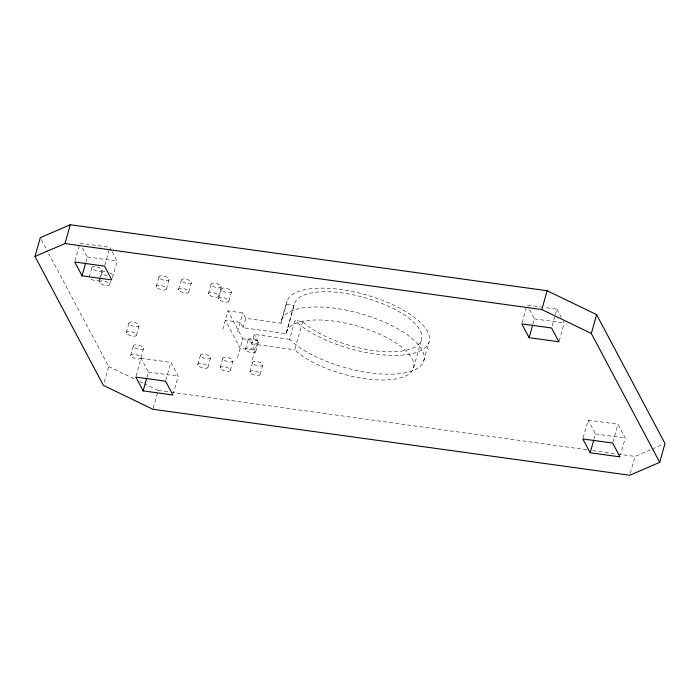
<?xml version="1.0" encoding="UTF-8"?>
<svg xmlns="http://www.w3.org/2000/svg" width="700" height="700" viewBox="0 0 700 700"><rect width="100%" height="100%" fill="white"/><g stroke="black" fill="none" stroke-linecap="round" stroke-linejoin="round"><path stroke-width="0.53" stroke-dasharray="3.5 2.62" d="M289.66 339.334L254.31 334.442L251.659 343.858L255.054 350.254L240.152 348.189L225.356 320.294L240.257 322.359L243.11 327.749L286.195 333.707L294.332 303.993A66.045 25.06 15.7 0 1 382.637 303.765A66.045 25.06 15.7 0 1 407.199 349.983A66.045 25.06 15.7 0 1 304.631 323.382L302.68 321.58L294.954 320.512L289.66 339.334L292.005 341.582A73.964 28.07 15.7 0 0 408.205 372.094A73.964 28.07 15.7 0 0 377.571 319.34A73.964 28.07 15.7 0 0 281.059 322.735L281.085 323.225L245.761 318.334L242.9 312.944L227.999 310.879L222.705 329.709M286.195 333.707L294.332 303.993M75.031 260.96L80.027 243.18L109.83 247.31L111.291 250.066M85.881 262.22L87.351 256.988L82.469 247.782M89.197 277.104L91.84 267.697M99.715 278.582L102.069 270.217M99.418 281.986L102.069 272.571M104.834 265.081L109.244 249.401M109.646 284.506L110.53 281.365M112.455 277.848L117.154 261.118L111.781 250.994M104.265 382.217L108.675 366.537L46.926 250.162M126.254 332.561L128.905 323.146M130.716 355.355L133.359 345.94M136.482 335.081L139.134 325.666M156.249 286.387L158.9 276.973M140.945 357.875L143.588 348.46M136.089 376.031L141.085 358.251L170.888 362.381L178.211 376.189L173.513 392.919M166.477 288.908L169.129 279.493M146.939 377.291L148.409 372.059L141.085 358.251M178.605 289.476L181.248 280.07M153.186 408.223L158.183 390.442L144.594 383.88M188.834 291.996L191.476 282.59M165.891 380.152L170.888 362.381M208.407 293.606L211.05 284.191M197.768 364.63L200.419 355.224M218.636 296.126L221.279 286.711M218.68 298.576L221.331 289.161M207.996 367.15L210.648 357.744M228.909 301.088L231.56 291.681M220.124 367.727L222.766 358.312M237.606 331.765L242.9 312.944M230.352 370.248L232.995 360.832M243.11 327.749L245.761 318.334M237.51 357.604L242.804 338.783L227.999 310.879M245.516 349.151L248.168 339.736M252.411 359.66L257.705 340.839L254.31 334.442M249.926 371.849L252.569 362.442M255.745 351.671L258.396 342.256M260.155 374.369L262.797 364.954M281.61 320.031L286.895 301.21M281.085 323.225L286.352 303.914A73.964 28.07 15.7 0 1 382.865 300.519A73.964 28.07 15.7 0 1 413.49 353.273A73.964 28.07 15.7 0 1 297.29 322.752L294.954 320.512M286.396 332.229A66.045 25.06 15.7 0 1 374.701 332.001A66.045 25.06 15.7 0 1 399.262 378.219A66.045 25.06 15.7 0 1 296.695 351.61L294.744 349.816L302.68 321.58M413.604 367.771L421.54 339.535M423.684 361.148L428.977 342.326M522.077 322.822L526.488 307.142M532.928 324.082L534.398 318.859L529.025 308.726M552.178 325.902L555.109 315.446M555.406 314.396L556.876 309.172L544.101 307.405M559.204 340.76L564.2 322.98L563.229 321.142M583.135 437.894L588.131 420.114L617.934 424.244L625.258 438.051L620.559 454.781M593.985 439.154L595.455 433.921L588.131 420.114M612.938 442.015L617.934 424.244M630.332 473.165L635.031 456.435L651.017 449.549M652.015 449.111L663.005 444.377M543.043 307.256L527.074 305.043L528.535 307.808M87.351 256.988L117.154 261.118M534.398 318.859L564.2 322.98M286.379 304.395L294.131 305.471M242.804 338.783L257.705 340.839M251.659 343.858L294.744 349.816M148.409 372.059L178.211 376.189M595.455 433.921L625.258 438.051M158.183 390.442L170.074 392.088M171.159 392.236L587.457 449.846M592.865 450.599L616.648 453.889M617.733 454.037L635.031 456.435M108.675 366.537L135.852 379.662M139.737 381.535L143.623 383.416M556.876 309.172L561.269 317.459M41.309 239.584L46.419 249.2M97.064 266.91A5.285 2.004 15.7 0 1 101.544 270.961A5.285 2.004 15.7 0 1 92.969 269.308A5.285 2.004 15.7 0 1 95.734 266.656M99.277 279.055A5.285 2.004 15.7 0 1 96.171 280.735A5.285 2.004 15.7 0 1 89.828 278.294M109.83 272.694A5.285 2.004 15.7 0 1 110.723 276.168M107.074 275.879A5.285 2.004 15.7 0 1 102.095 272.851A5.285 2.004 15.7 0 1 105.962 271.53M253.995 364.254A5.285 2.004 15.7 0 0 262.596 365.444A5.285 2.004 15.7 0 0 256.463 361.401A5.285 2.004 15.7 0 0 253.995 364.254M134.785 347.76A5.285 2.004 15.7 0 0 143.386 348.95A5.285 2.004 15.7 0 0 137.252 344.899A5.285 2.004 15.7 0 0 134.785 347.76M212.476 286.002A5.285 2.004 15.7 0 0 221.077 287.201A5.285 2.004 15.7 0 0 214.944 283.15A5.285 2.004 15.7 0 0 212.476 286.002M182.674 281.881A5.285 2.004 15.7 0 0 191.275 283.071A5.285 2.004 15.7 0 0 185.141 279.029A5.285 2.004 15.7 0 0 182.674 281.881M160.317 278.793A5.285 2.004 15.7 0 0 168.919 279.983A5.285 2.004 15.7 0 0 162.794 275.931A5.285 2.004 15.7 0 0 160.317 278.793M201.836 357.035A5.285 2.004 15.7 0 0 210.438 358.225A5.285 2.004 15.7 0 0 204.312 354.183A5.285 2.004 15.7 0 0 201.836 357.035M224.193 360.132A5.285 2.004 15.7 0 0 232.794 361.322A5.285 2.004 15.7 0 0 226.66 357.271A5.285 2.004 15.7 0 0 224.193 360.132M209.825 295.418A5.285 2.004 15.7 0 0 218.435 296.608A5.285 2.004 15.7 0 0 212.301 292.565A5.285 2.004 15.7 0 0 209.825 295.418M132.134 357.166A5.285 2.004 15.7 0 0 140.735 358.356A5.285 2.004 15.7 0 0 134.61 354.314A5.285 2.004 15.7 0 0 132.134 357.166M157.675 288.199A5.285 2.004 15.7 0 0 166.276 289.389A5.285 2.004 15.7 0 0 160.143 285.346A5.285 2.004 15.7 0 0 157.675 288.199M180.023 291.296A5.285 2.004 15.7 0 0 188.633 292.486A5.285 2.004 15.7 0 0 182.499 288.435A5.285 2.004 15.7 0 0 180.023 291.296M199.194 366.45A5.285 2.004 15.7 0 0 207.795 367.64A5.285 2.004 15.7 0 0 201.661 363.589A5.285 2.004 15.7 0 0 199.194 366.45M221.541 369.539A5.285 2.004 15.7 0 0 230.151 370.729A5.285 2.004 15.7 0 0 224.017 366.686A5.285 2.004 15.7 0 0 221.541 369.539M251.352 373.669A5.285 2.004 15.7 0 0 259.954 374.859A5.285 2.004 15.7 0 0 253.82 370.808A5.285 2.004 15.7 0 0 251.352 373.669M127.68 334.373A5.285 2.004 15.7 0 0 136.281 335.562A5.285 2.004 15.7 0 0 130.148 331.52A5.285 2.004 15.7 0 0 127.68 334.373M130.322 324.966A5.285 2.004 15.7 0 0 138.933 326.156A5.285 2.004 15.7 0 0 132.799 322.105A5.285 2.004 15.7 0 0 130.322 324.966M246.943 350.963A5.285 2.004 15.7 0 0 255.544 352.152A5.285 2.004 15.7 0 0 249.41 348.11A5.285 2.004 15.7 0 0 246.943 350.963M249.585 341.547A5.285 2.004 15.7 0 0 258.186 342.738A5.285 2.004 15.7 0 0 252.061 338.695A5.285 2.004 15.7 0 0 249.585 341.547M220.106 300.387A5.285 2.004 15.7 0 0 228.707 301.578A5.285 2.004 15.7 0 0 222.574 297.526A5.285 2.004 15.7 0 0 220.106 300.387M100.844 283.797A5.285 2.004 15.7 0 0 109.445 284.988A5.285 2.004 15.7 0 0 103.311 280.945A5.285 2.004 15.7 0 0 100.844 283.797M222.749 290.973A5.285 2.004 15.7 0 0 231.35 292.162A5.285 2.004 15.7 0 0 225.225 288.12A5.285 2.004 15.7 0 0 222.749 290.973"/><path stroke-width="1.05" d="M35 256.48L40.294 237.659L70.263 224.744L547.111 290.736L596.619 314.641L665 443.52L659.706 462.341L629.738 475.256L152.889 409.264L103.381 385.359L35 256.48L64.969 243.565L541.817 309.558L591.325 333.463L659.706 462.341M64.969 243.565L70.263 224.744M82.066 275.817L74.734 262.01L104.536 266.131L111.869 279.939L82.066 275.817L85.593 263.27M143.124 390.889L135.791 377.072L165.594 381.203L172.926 395.01L143.124 390.889L146.65 378.332M529.113 337.68L521.78 323.873L551.582 327.994L558.915 341.801L529.113 337.68L532.639 325.132M541.817 309.558L547.111 290.736M591.325 333.463L596.619 314.641M590.17 452.751L582.837 438.944L612.64 443.065L619.972 456.873L590.17 452.751L593.696 440.195"/></g></svg>
